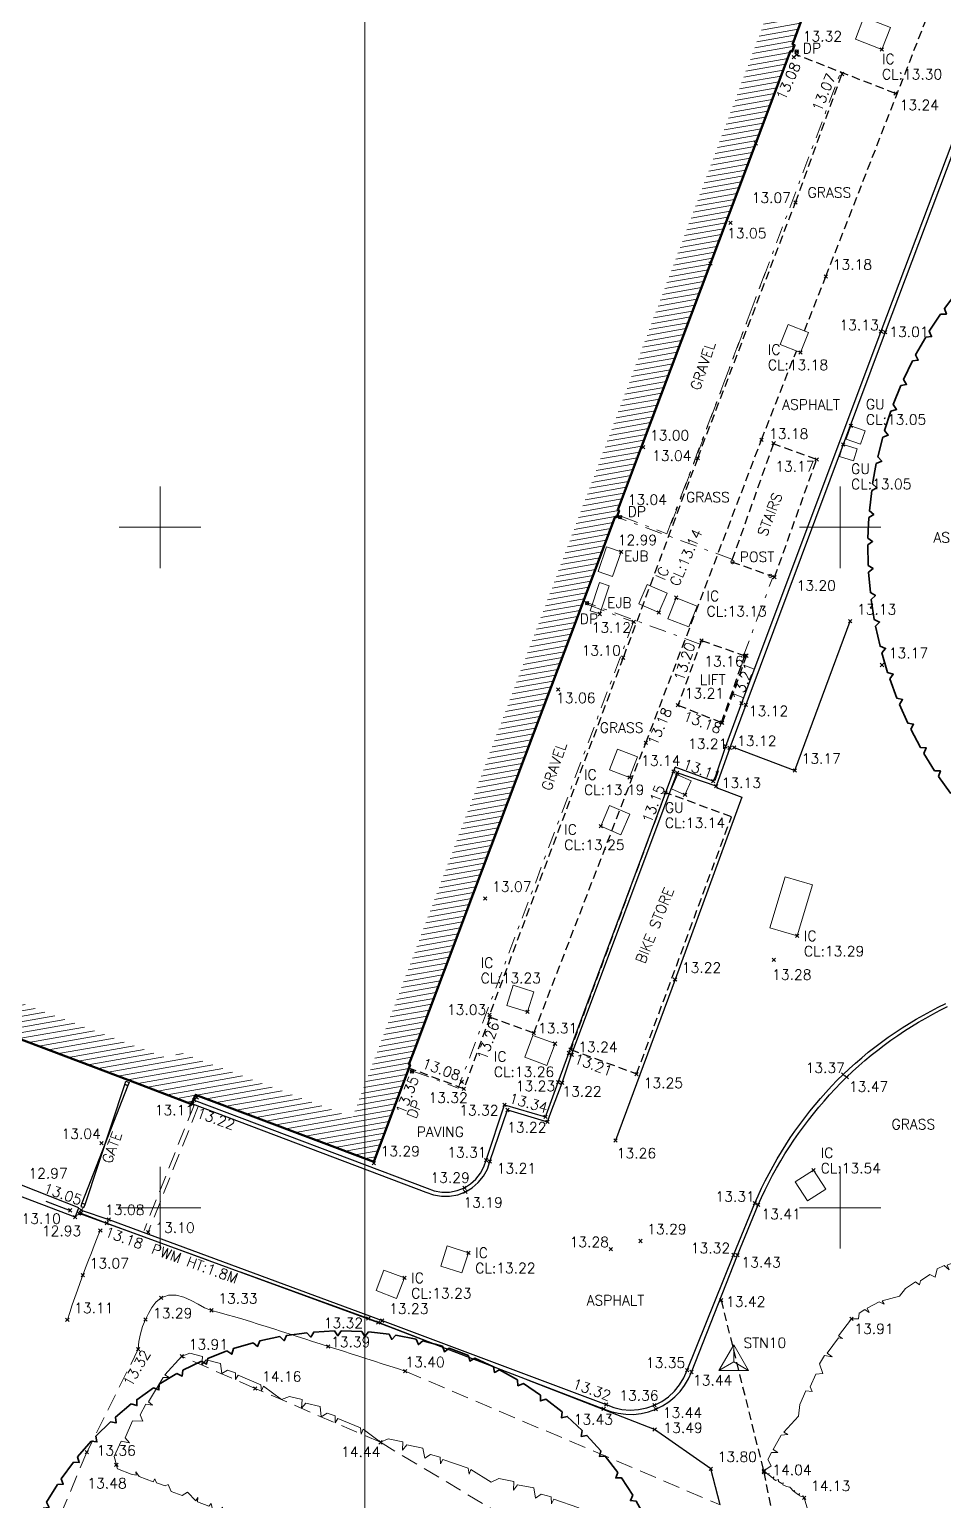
# Model space of a CAD drawing. Extents: x 521064 to 521635, y 174590 to 175241.
# Drawn here: x 521416.16 to 521443.04, y 174811.39 to 174854.63 of the extents above; entities that cross this region are included whole.
import ezdxf
from ezdxf.enums import TextEntityAlignment as Align

# ---------------------------------------------------------------- set-up
doc = ezdxf.new("R2010")
doc.units = 0
doc.header["$PDMODE"] = 3
doc.header["$PDSIZE"] = 0.05
for name, pattern in [('Centre', [7, 4, -1, 1, -1]), ('DASHDOT', [1, 0.5, -0.25, 0, -0.25]), ('DASHED', [0.75, 0.5, -0.25]), ('HIDDEN', [0.375, 0.25, -0.125])]:
    doc.linetypes.add(name, pattern=pattern)
doc.layers.get('0').update_dxf_attribs({"linetype": 'CONTINUOUS', "lineweight": 18})
for name, color, linetype, lineweight in [('I031G_SURVEY-GRID', 7, 'CONTINUOUS', 18), ('I042T_SURVEY-STA', 1, 'CONTINUOUS', 13), ('I277G_CANOPY', 30, 'DASHDOT', 18), ('I901G_TITLE-SHEET', 7, 'CONTINUOUS', 18), ('I904G_HATCHING', 62, 'CONTINUOUS', 18), ('I910T_TXT-GEN-S', 7, 'CONTINUOUS', 13), ('I917G_BUILDING', 3, 'CONTINUOUS', 50), ('I923G_SURVEY-POINT', 7, 'CONTINUOUS', 18), ('I923T_SURVEY-LEVEL', 7, 'CONTINUOUS', 13), ('I941G_TREE-VEG', 6, 'CONTINUOUS', 35), ('I952G_KERB', 5, 'CONTINUOUS', 25), ('I960G_COVER', 1, 'CONTINUOUS', 18), ('I960T_COVER-TXT', 1, 'CONTINUOUS', 13), ('I963G_SW', 200, 'DASHED', 18), ('I976G_ST-FURN', 220, 'CONTINUOUS', 18), ('I976T_ST-FURN-TXT', 220, 'CONTINUOUS', 13), ('I991G_SLOPE', 21, 'DASHED', 18), ('I995G_VEGETATION', 102, 'CONTINUOUS', 18)]:
    doc.layers.add(name, color=color, linetype=linetype, lineweight=lineweight)
for name, color, linetype in [('I280G_BLDG-FRAME', 7, 'HIDDEN'), ('I940G_SURFACE', 200, 'HIDDEN'), ('I971G_FENCE', 5, 'Centre'), ('I972G_WALL', 10, 'CONTINUOUS'), ('I973G_GATE', 20, 'CONTINUOUS'), ('I997G_ROAD_MARKING', 7, 'CONTINUOUS')]:
    doc.layers.add(name, color=color, linetype=linetype)
doc.styles.add('MONOTXT', font='simplex.shx')

# ---------------------------------------------------------------- blocks, each defined once
blk = doc.blocks.new('PT_STATION')
at = {"color": 0, "linetype": 'Continuous', "flags": 128}
for points in [[(0, 0.5), (-0.433, -0.25)], [(-0.433, -0.25), (0, 0), (0, 0.5)], [(0.433, -0.25), (0, 0.5)], [(0, 0), (0.433, -0.25)], [(-0.433, -0.25), (0.433, -0.25)]]:
    blk.add_lwpolyline(points, dxfattribs=at)
blk = doc.blocks.new('HER Vegitation')
at = {"color": 0, "linetype": 'ByBlock'}
blk.add_polyline3d([(0, 0, 0), (0.005, 0.0072, 0), (0.0165, 0.0097, 0), (0.0206, 0.0053, 0), (0.0225, 0.0112, 0), (0.0359, 0.0137, 0), (0.0437, 0.0047, 0), (0.044, 0.0119, 0), (0.0525, 0.014, 0), (0.0581, 0.0087, 0), (0.0587, 0.0131, 0), (0.0737, 0.0159, 0), (0.0762, 0.0112, 0), (0.0759, 0.0159, 0), (0.0906, 0.0128, 0), (0.094, 0.0197, 0), (0.1084, 0.0228, 0), (0.1159, 0.0175, 0), (0.1181, 0.0209, 0), (0.1293, 0.0237, 0), (0.134, 0.0206, 0), (0.1337, 0.0247, 0), (0.1518, 0.0287, 0), (0.1584, 0.0259, 0), (0.1559, 0.029, 0), (0.1618, 0.0315, 0), (0.1797, 0.035, 0), (0.1837, 0.0319, 0)], dxfattribs=at)
blk = doc.blocks.new('HEL Vegitation')
at = {"color": 0, "linetype": 'ByBlock'}
blk.add_polyline3d([(0, 0, 0), (0.0922, -0.0113, 0), (0.0935, 0.0101, 0), (0.0995, -0.0077, 0), (0.1821, -0.0154, 0), (0.1845, 0.0113, 0), (0.197, -0.0202, 0), (0.2387, -0.0214, 0), (0.2678, 0.0125, 0), (0.2868, -0.0125, 0), (0.3463, -0.0065, 0), (0.3601, 0.0113, 0), (0.3714, -0.0138, 0), (0.4361, -0.0065, 0), (0.4826, 0.015, 0), (0.5749, -0.0053, 0), (0.5749, 0.015, 0), (0.5927, -0.0089, 0), (0.6647, -0.0077, 0), (0.6659, 0.0166, 0), (0.6788, -0.0077, 0), (0.714, -0.0053, 0), (0.7306, 0.0202, 0), (0.7646, 0.0036, 0)], dxfattribs=at)

msp = doc.modelspace()

# ---------------------------------------------------------------- hatches: boundary and pattern name
at = {"layer": 'I904G_HATCHING'}
h = msp.add_hatch(dxfattribs=at)
h.set_pattern_fill('ANSI31', color=256, scale=0.05, angle=325, style=0)
h.paths.add_polyline_path([(521444.647, 174870.129), (521444.767, 174870.488), (521444.74, 174870.5), (521448.45, 174880.371), (521449.941, 174884.328), (521450.825, 174886.529), (521450.847, 174886.52), (521450.926, 174886.782), (521450.891, 174886.795), (521451.299, 174887.88), (521451.756, 174889.095), (521452.087, 174889.949), (521456.936, 174902.777), (521456.966, 174902.77), (521457.046, 174902.981), (521457.017, 174902.992), (521457.914, 174905.372), (521457.945, 174905.361), (521458.022, 174905.548), (521457.983, 174905.561), (521458.276, 174906.369), (521462.956, 174918.783), (521466.072, 174927.188), (521464.076, 174927.947), (521468.769, 174940.432, 0.955868), (521469.475, 174942.331), (521471.148, 174946.743), (521474.224, 174954.819), (521476.207, 174954.068), (521476.515, 174954.891), (521477.009, 174956.195), (521478.199, 174959.33), (521484.138, 174974.996), (521479.855, 174976.619), (521476.932, 174977.669), (521452.975, 174986.679), (521435.919, 174993.099), (521428.128, 174972.416), (521429.781, 174971.785), (521430.021, 174971.695), (521433.184, 174970.506), (521434.896, 174969.868), (521438.341, 174968.558), (521441.761, 174967.264), (521445.161, 174965.981), (521448.596, 174964.682), (521455.487, 174962.087), (521455.476, 174962.053), (521458.891, 174960.794), (521462.306, 174959.518), (521465.737, 174958.179), (521469.249, 174956.851), (521468.581, 174955.061), (521467.259, 174951.617), (521465.972, 174948.192), (521464.688, 174944.765), (521463.391, 174941.344), (521462.079, 174937.939), (521459.635, 174931.417), (521459.531, 174931.156), (521458.957, 174929.762), (521455.448, 174931.078), (521445.427, 174934.864), (521445.465, 174934.963), (521438.391, 174937.632), (521438.321, 174937.524), (521426.616, 174941.938), (521417.773, 174945.266), (521416.325, 174941.546), (521415.787, 174940.154), (521415.691, 174939.877), (521414.834, 174937.565), (521414.715, 174937.25), (521412.878, 174932.304), (521410.966, 174927.233), (521411.009, 174927.217), (521410.308, 174925.256), (521409.793, 174923.815), (521409.59, 174923.888), (521409.494, 174923.62), (521409.698, 174923.548), (521409.18, 174922.188), (521408.779, 174921.257), (521408.62, 174921.301), (521408.527, 174921.035), (521408.66, 174920.981), (521406.041, 174913.956), (521403.64, 174907.539), (521403.456, 174907.607), (521403.356, 174907.319), (521403.545, 174907.242), (521403.116, 174906.1), (521402.687, 174904.959), (521402.489, 174905.026), (521402.381, 174904.749), (521402.512, 174904.698), (521400.204, 174898.475), (521397.783, 174892.059), (521397.488, 174891.278), (521397.359, 174891.328), (521397.239, 174891.054), (521397.38, 174890.992), (521396.52, 174888.719), (521396.373, 174888.768), (521396.268, 174888.45), (521396.4, 174888.401), (521395.133, 174885.032), (521394.064, 174882.186), (521391.344, 174874.988), (521391.205, 174875.039), (521391.1, 174874.758), (521391.239, 174874.706), (521390.381, 174872.417), (521390.233, 174872.468), (521390.129, 174872.209), (521390.282, 174872.151), (521389.991, 174871.374), (521387.524, 174864.847), (521385.209, 174858.708), (521385.068, 174858.75), (521384.958, 174858.474), (521385.136, 174858.407), (521384.273, 174856.101), (521384.088, 174856.17), (521383.989, 174855.89), (521384.052, 174855.867), (521381.594, 174849.288), (521380.194, 174845.644), (521379.181, 174842.622), (521379.088, 174842.652), (521379.001, 174842.443), (521378.918, 174842.471), (521378.816, 174842.195), (521378.98, 174842.128), (521378.557, 174841.01), (521378.112, 174839.834), (521377.944, 174839.891), (521377.84, 174839.615), (521383.072, 174837.632), (521382.984, 174837.365), (521384.935, 174836.605), (521385.08, 174836.977), (521386.169, 174836.562), (521388.506, 174835.674), (521388.352, 174835.271), (521393.371, 174833.441), (521399.888, 174830.984), (521407.686, 174828.049), (521413.363, 174825.908), (521419.126, 174823.735), (521420.925, 174823.05), (521421.045, 174823.324), (521426.282, 174821.35), (521427.354, 174824.203), (521427.32, 174824.215), (521427.478, 174824.647), (521431.499, 174835.309), (521432.254, 174837.309), (521433.387, 174840.315), (521433.432, 174840.298), (521433.501, 174840.492), (521433.46, 174840.512), (521434.167, 174842.391), (521436.187, 174847.758), (521438.541, 174854), (521438.591, 174853.981), (521438.659, 174854.174), (521438.603, 174854.195), (521439.179, 174855.772), (521439.467, 174856.559), (521439.537, 174856.534), (521439.624, 174856.779), (521439.578, 174856.801), (521442.591, 174864.822), (521444.411, 174869.65), (521444.599, 174870.147)])
h.paths.add_polyline_path([(521438.717, 174857.381), (521435.251, 174848.11), (521431.729, 174838.752), (521425.657, 174822.654), (521420.511, 174824.595), (521420.393, 174824.326), (521413.716, 174826.844), (521400.241, 174831.919), (521394.66, 174834.024), (521394.785, 174834.358), (521384.508, 174838.264), (521384.366, 174837.9), (521384.23, 174837.953), (521384.32, 174838.228), (521379.294, 174840.133), (521380.232, 174842.61), (521381.135, 174845.306), (521382.53, 174848.934), (521384.99, 174855.516), (521386.144, 174858.355), (521388.459, 174864.494), (521390.927, 174871.022), (521392.331, 174874.771), (521412.215, 174927.383), (521413.816, 174931.956), (521415.653, 174936.902), (521416.719, 174939.791), (521418.346, 174943.982), (521426.264, 174941.002), (521426.263, 174941.002), (521437.969, 174936.588), (521445.074, 174933.929), (521459.59, 174928.444), (521463.016, 174937.589), (521465.624, 174944.414), (521466.908, 174947.841), (521469.518, 174954.712), (521470.534, 174957.435), (521466.09, 174959.114), (521462.656, 174960.455), (521459.241, 174961.73), (521455.839, 174963.023), (521448.948, 174965.618), (521445.514, 174966.917), (521442.114, 174968.2), (521438.696, 174969.492), (521429.424, 174973.021), (521436.502, 174991.811), (521452.622, 174985.743), (521482.836, 174974.381), (521475.623, 174955.358), (521473.644, 174956.108), (521470.213, 174947.099), (521468.539, 174942.685), (521467.833, 174940.784), (521462.789, 174927.366), (521464.79, 174926.606), (521462.019, 174919.134), (521457.341, 174906.722), (521456, 174903.131), (521451.152, 174890.302), (521449.005, 174884.68), (521444.766, 174873.426), (521443.663, 174870.5)], flags=16)

# ---------------------------------------------------------------- linework, layer by layer
at = {"layer": 'I031G_SURVEY-GRID'}
for p, q in [((521420, 174841.2), (521420, 174838.8)), ((521440, 174841.2), (521440, 174838.8)), ((521418.8, 174840), (521421.2, 174840)), ((521438.8, 174840), (521441.2, 174840)), ((521420, 174821.2), (521420, 174818.8)), ((521440, 174821.2), (521440, 174818.8)), ((521418.8, 174820), (521421.2, 174820)), ((521438.8, 174820), (521441.2, 174820))]:
    msp.add_line(p, q, dxfattribs=at)
at = {"layer": 'I277G_CANOPY'}
for points in [[(521435.037, 174840.124, 14.562), (521440.059, 174853.497, 14.558)], [(521434.907, 174839.813, 14.558), (521437.794, 174847.48, 14.565)], [(521436.81, 174839.065, 14.794), (521433.433, 174840.303, 14.814)], [(521433.575, 174840.314, 14.423), (521434.907, 174839.813, 14.558)], [(521437.146, 174836.199, 14.795), (521438.01, 174838.508, 14.784)], [(521435.906, 174836.558, 14.794), (521432.448, 174837.825, 14.815)], [(521432.595, 174837.721, 14.421), (521433.927, 174837.219, 14.557)], [(521433.927, 174837.219, 14.557), (521428.765, 174823.519, 14.561)], [(521427.432, 174824.02, 14.426), (521428.765, 174823.519, 14.561)]]:
    msp.add_polyline3d(points, dxfattribs=at)
at = {"layer": 'I280G_BLDG-FRAME'}
for points in [[(521438.071, 174838.536, 13.204), (521439.309, 174841.995, 13.173), (521438.037, 174842.45, 13.179), (521436.8, 174838.99, 13.21)], [(521434.864, 174832.206, 13.153), (521432.075, 174824.654, 13.236), (521434.015, 174823.938, 13.246), (521436.803, 174831.49, 13.163)]]:
    msp.add_polyline3d(points, close=True, dxfattribs=at)
for points in [[(521435.919, 174836.676, 13.202), (521435.23, 174834.773, 13.209)], [(521435.919, 174836.676, 13.202), (521437.195, 174836.224, 13.162)], [(521436.51, 174834.263, 13.177), (521437.195, 174836.224, 13.162)], [(521435.23, 174834.773, 13.209), (521436.51, 174834.263, 13.177)]]:
    msp.add_polyline3d(points, dxfattribs=at)
at = {"layer": 'I901G_TITLE-SHEET'}
msp.add_lwpolyline([(521634.62, 174749.428), (521426.02, 174749.428), (521426.02, 174913.628), (521634.62, 174913.628)], close=True, dxfattribs=at)
at = {"layer": 'I917G_BUILDING'}
for points in [[(521444.74, 174870.5, 13), (521444.767, 174870.488, 13), (521444.647, 174870.129, 13), (521444.599, 174870.147, 13), (521444.411, 174869.65, 13), (521442.591, 174864.822, 13.05), (521439.578, 174856.801, 13.07), (521439.624, 174856.779, 13.07), (521439.537, 174856.534, 13.07), (521439.467, 174856.559, 13.07), (521439.179, 174855.772, 13.08), (521438.603, 174854.195, 13.08), (521438.659, 174854.174, 13.08), (521438.591, 174853.981, 13.08), (521438.541, 174854, 13.08), (521437.518, 174851.287, 13.07), (521436.187, 174847.758, 13.05), (521434.167, 174842.391, 13), (521433.46, 174840.512, 13.04), (521433.501, 174840.492, 13.04), (521433.432, 174840.298, 13.04), (521433.387, 174840.315, 13.04), (521432.254, 174837.309, 13.12), (521431.499, 174835.309, 13.06)], [(521431.499, 174835.309, 13.06), (521429.204, 174829.224, 13.07), (521427.478, 174824.647, 13.08), (521427.32, 174824.215, 13.08), (521427.354, 174824.203, 13.08), (521426.282, 174821.35, 13.29), (521421.045, 174823.324, 13.1), (521420.925, 174823.05, 13.1), (521419.126, 174823.735, 13.04), (521413.363, 174825.908, 12.82), (521407.686, 174828.049, 12.49), (521399.888, 174830.984, 12.08), (521393.371, 174833.441, 11.7), (521388.352, 174835.271, 11.472)]]:
    msp.add_polyline3d(points, dxfattribs=at)
at = {"layer": 'I923G_SURVEY-POINT'}
for p in [(521441.229, 174854.043, 13.298), (521438.635, 174853.818, 13.077), (521438.721, 174853.988, 13.322), (521438.722, 174853.886, 13.338), (521440.056, 174853.324, 13.068), (521441.63, 174852.747, 13.24), (521437.518, 174851.287), (521438.686, 174849.549, 13.07), (521436.774, 174848.947, 13.051), (521436.187, 174847.758), (521439.58, 174847.373, 13.176), (521441.201, 174845.754, 13.134), (521441.322, 174845.733, 13.01), (521438.831, 174845.137, 13.184), (521440.315, 174842.984, 13.047), (521437.687, 174842.57, 13.177), (521438.045, 174842.472, 13.179), (521440.092, 174842.438, 13.045), (521434.206, 174842.354, 12.999), (521435.81, 174842.036, 13.041), (521439.309, 174841.995, 13.173), (521433.531, 174840.299, 13.035), (521433.558, 174839.277, 12.99), (521438.071, 174838.536, 13.204), (521432.557, 174837.774), (521435.174, 174837.932, 13.132), (521432.936, 174837.453, 13.134), (521433.927, 174837.219, 14.557), (521434.664, 174837.497, 13.137), (521440.294, 174837.238, 13.126), (521435.919, 174836.676, 13.202), (521433.619, 174836.168, 13.095), (521437.195, 174836.224, 13.162), (521437.241, 174836.228, 13.211), (521441.23, 174835.954, 13.165), (521431.704, 174835.232, 13.055), (521435.23, 174834.773, 13.209), (521437.095, 174834.833, 13.211), (521437.23, 174834.783, 13.121), (521436.51, 174834.263, 13.177), (521436.533, 174834.251, 13.222), (521434.283, 174833.662, 13.184), (521436.631, 174833.562, 13.209), (521436.751, 174833.515, 13.124), (521436.886, 174833.531, 13.131), (521438.667, 174832.854, 13.175), (521433.809, 174832.643, 13.19), (521435.1, 174832.824, 13.14), (521435.206, 174832.785, 13.132), (521436.269, 174832.538, 13.111), (521434.864, 174832.206, 13.153), (521435.437, 174832.138, 13.136), (521436.356, 174832.393, 13.134), (521432.963, 174831.22, 13.248), (521429.564, 174829.088, 13.07), (521438.734, 174827.991, 13.287), (521438.049, 174827.288, 13.276), (521435.144, 174826.708, 13.217), (521429.685, 174825.668, 13.029), (521429.7, 174825.603, 13.257), (521430.805, 174825.759, 13.233), (521430.991, 174825.135, 13.308), (521431.614, 174824.824, 13.263), (521432.075, 174824.654, 13.236), (521432.021, 174824.549, 13.228), (521432.104, 174824.492, 13.215), (521427.409, 174824.006, 13.352), (521434.011, 174823.928, 13.246), (521440.088, 174823.917, 13.375), (521440.191, 174823.838, 13.469), (521428.873, 174823.7, 13.076), (521428.932, 174823.499, 13.321), (521431.711, 174823.69, 13.234), (521431.82, 174823.672, 13.223), (521420.956, 174823.051, 13.108), (521421.001, 174823.161, 13.231), (521421.084, 174823.246, 13.215), (521430.131, 174823.024, 13.323), (521430.22, 174822.874, 13.22), (521431.331, 174822.674, 13.341), (521431.393, 174822.529, 13.233), (521418.278, 174821.903, 13.036), (521433.397, 174821.974, 13.263), (521426.283, 174821.313, 13.293), (521429.588, 174821.402, 13.307), (521429.701, 174821.358, 13.214), (521439.214, 174821.108, 13.535), (521428.95, 174820.59, 13.287), (521428.977, 174820.467, 13.194), (521417.354, 174819.925, 13.102), (521417.678, 174819.929, 13.057), (521437.49, 174820.133, 13.311), (521437.589, 174820.085, 13.411), (521417.5, 174819.722, 12.928), (521417.618, 174819.835, 13.053), (521417.674, 174819.846, 13.061), (521418.433, 174819.548, 13.177), (521418.495, 174819.657, 13.081), (521418.242, 174819.331, 13.078), (521419.65, 174819.284, 13.098), (521434.125, 174819.023, 13.293), (521429.068, 174818.678, 13.223), (521433.259, 174818.787, 13.283), (521436.863, 174818.612, 13.323), (521436.981, 174818.606, 13.427), (521417.728, 174818.018, 13.073), (521427.186, 174817.938, 13.227), (521420.03, 174817.351, 13.296), (521421.511, 174816.985, 13.333), (521436.5, 174817.281, 13.42), (521417.273, 174816.703, 13.111), (521419.57, 174816.715, 13.286), (521426.124, 174816.746, 13.315), (521426.417, 174816.627, 13.322), (521426.535, 174816.683, 13.229), (521440.331, 174816.734, 13.91), (521419.359, 174815.845, 13.317), (521420.641, 174815.634, 13.905), (521424.94, 174815.925, 13.393), (521427.211, 174815.198, 13.4), (521435.498, 174815.225, 13.345), (521435.629, 174815.173, 13.442), (521422.798, 174814.692, 14.157), (521433.045, 174814.094, 13.432), (521433.116, 174814.22, 13.32), (521434.542, 174814.197, 13.356), (521434.577, 174814.078, 13.445), (521434.545, 174813.486, 13.488), (521426.479, 174813.107, 14.437), (521417.846, 174812.818, 13.365), (521418.714, 174812.445, 13.484), (521436.196, 174812.33, 13.801), (521437.753, 174812.234, 14.036), (521437.755, 174812.272, 14.03), (521438.942, 174811.476, 14.131)]:
    msp.add_point(p, dxfattribs=at)
at = {"layer": 'I940G_SURFACE'}
for points in [[(521438.949, 174845.774, 13.177), (521439.58, 174847.373, 13.176), (521443.013, 174856.165, 13.295), (521445.002, 174861.167, 13.4)], [(521441.63, 174852.747, 13.24), (521438.722, 174853.886, 13.338)], [(521435.81, 174842.036, 13.041), (521438.686, 174849.549, 13.07), (521440.056, 174853.324, 13.068)], [(521437.687, 174842.57, 13.177), (521438.716, 174845.182, 13.177)], [(521430.991, 174825.135, 13.308), (521434.283, 174833.662, 13.184), (521437.687, 174842.57, 13.177)], [(521435.81, 174842.036, 13.041), (521433.619, 174836.168, 13.095), (521429.685, 174825.668, 13.029)], [(521437.241, 174836.228, 13.211), (521436.533, 174834.251, 13.222)], [(521430.991, 174825.135, 13.308), (521429.7, 174825.603, 13.257), (521428.932, 174823.499, 13.321)], [(521428.932, 174823.499, 13.321), (521427.318, 174824.106, 13.35)], [(521436.5, 174817.281, 13.42), (521437.753, 174812.234, 14.036), (521438.895, 174806.6, 14.428), (521439.516, 174800.628, 14.606), (521436.936, 174797.586, 14.569), (521434.976, 174796.124, 14.501)]]:
    msp.add_polyline3d(points, dxfattribs=at)
at = {"layer": 'I941G_TREE-VEG'}
for points in [[(521443.43, 174846.911), (521443.067, 174846.431), (521443.123, 174846.268), (521442.951, 174846.267)], [(521442.951, 174846.267), (521442.62, 174845.764), (521442.687, 174845.606), (521442.516, 174845.593)], [(521442.516, 174845.593), (521442.22, 174845.069), (521442.297, 174844.915), (521442.127, 174844.891)], [(521442.127, 174844.891), (521441.867, 174844.348), (521441.954, 174844.2), (521441.786, 174844.165)], [(521441.786, 174844.165), (521441.563, 174843.606), (521441.66, 174843.464), (521441.494, 174843.417)], [(521441.494, 174843.417), (521441.309, 174842.845), (521441.415, 174842.71), (521441.253, 174842.652)], [(521441.253, 174842.652), (521441.106, 174842.069), (521441.221, 174841.941), (521441.064, 174841.873)], [(521441.064, 174841.873), (521440.956, 174841.281), (521441.079, 174841.161), (521440.927, 174841.082)], [(521440.927, 174841.082), (521440.859, 174840.484), (521440.99, 174840.373), (521440.843, 174840.284)], [(521440.843, 174840.284), (521440.815, 174839.683), (521440.953, 174839.581), (521440.812, 174839.482)], [(521440.812, 174839.482), (521440.825, 174838.881), (521440.97, 174838.788), (521440.836, 174838.681)], [(521440.836, 174838.681), (521440.888, 174838.081), (521441.039, 174837.998), (521440.912, 174837.882)], [(521440.912, 174837.882), (521441.005, 174837.287), (521441.161, 174837.215), (521441.042, 174837.09)], [(521441.042, 174837.09), (521441.174, 174836.503), (521441.335, 174836.441), (521441.225, 174836.309)], [(521441.225, 174836.309), (521441.396, 174835.732), (521441.56, 174835.681), (521441.459, 174835.542)], [(521441.459, 174835.542), (521441.669, 174834.977), (521441.836, 174834.938), (521441.745, 174834.792)], [(521441.745, 174834.792), (521441.991, 174834.243), (521442.16, 174834.214), (521442.079, 174834.063)], [(521442.079, 174834.063), (521442.362, 174833.531), (521442.533, 174833.514), (521442.462, 174833.357)], [(521442.462, 174833.357), (521442.779, 174832.846), (521442.951, 174832.84), (521442.891, 174832.679)], [(521442.891, 174832.679), (521443.241, 174832.191), (521443.413, 174832.196), (521443.364, 174832.032)], [(521423.521, 174816.214), (521422.93, 174816.086), (521422.867, 174815.926), (521422.734, 174816.035)], [(521424.32, 174816.329), (521423.72, 174816.249), (521423.645, 174816.094), (521423.521, 174816.214)], [(521425.125, 174816.379), (521424.521, 174816.347), (521424.433, 174816.199), (521424.32, 174816.329)], [(521425.932, 174816.364), (521425.327, 174816.381), (521425.228, 174816.241), (521425.125, 174816.379)], [(521426.735, 174816.284), (521426.133, 174816.35), (521426.023, 174816.218), (521425.932, 174816.364)], [(521427.529, 174816.139), (521426.935, 174816.254), (521426.814, 174816.131), (521426.735, 174816.284)], [(521428.309, 174815.931), (521427.725, 174816.093), (521427.595, 174815.98), (521427.529, 174816.139)], [(521421.965, 174815.794), (521421.401, 174815.572), (521421.365, 174815.404), (521421.217, 174815.491)], [(521422.734, 174816.035), (521422.155, 174815.86), (521422.106, 174815.695), (521421.965, 174815.794)], [(521429.069, 174815.661), (521428.501, 174815.869), (521428.362, 174815.767), (521428.309, 174815.931)], [(521429.805, 174815.33), (521429.255, 174815.584), (521429.109, 174815.493), (521429.069, 174815.661)], [(521421.217, 174815.491), (521420.673, 174815.224), (521420.651, 174815.054), (521420.496, 174815.128)], [(521430.512, 174814.941), (521429.985, 174815.238), (521429.831, 174815.16), (521429.805, 174815.33)], [(521420.496, 174815.128), (521419.975, 174814.819), (521419.967, 174814.647), (521419.806, 174814.709)], [(521431.185, 174814.497), (521430.684, 174814.835), (521430.524, 174814.77), (521430.512, 174814.941)], [(521419.806, 174814.709), (521419.313, 174814.359), (521419.318, 174814.187), (521419.153, 174814.236)], [(521431.821, 174813.999), (521431.348, 174814.377), (521431.184, 174814.324), (521431.185, 174814.497)], [(521419.153, 174814.236), (521418.689, 174813.847), (521418.708, 174813.676), (521418.54, 174813.711)], [(521432.414, 174813.452), (521431.973, 174813.867), (521431.805, 174813.828), (521431.821, 174813.999)], [(521418.54, 174813.711), (521418.109, 174813.286), (521418.142, 174813.117), (521417.971, 174813.139)], [(521432.961, 174812.859), (521432.555, 174813.308), (521432.385, 174813.282), (521432.414, 174813.452)], [(521417.971, 174813.139), (521417.576, 174812.68), (521417.622, 174812.515), (521417.45, 174812.522)], [(521433.458, 174812.224), (521433.09, 174812.704), (521432.918, 174812.692), (521432.961, 174812.859)], [(521417.45, 174812.522), (521417.093, 174812.034), (521417.153, 174811.872), (521416.981, 174811.866)], [(521433.903, 174811.55), (521433.574, 174812.059), (521433.402, 174812.061), (521433.458, 174812.224)], [(521416.981, 174811.866), (521416.664, 174811.35), (521416.737, 174811.194), (521416.566, 174811.174)], [(521434.292, 174810.843), (521434.005, 174811.376), (521433.834, 174811.392), (521433.903, 174811.55)]]:
    msp.add_lwpolyline(points, dxfattribs=at)
at = {"layer": 'I952G_KERB'}
for points in [[(521447.133, 174861.421, 13.364), (521444.147, 174853.566, 13.187), (521441.201, 174845.754, 13.134), (521437.095, 174834.833, 13.211), (521436.631, 174833.562, 13.209), (521436.339, 174832.689, 13.13), (521436.269, 174832.538, 13.111)], [(521447.203, 174861.298, 13.266), (521444.297, 174853.601, 13.096), (521441.322, 174845.733, 13.01), (521437.23, 174834.783, 13.121), (521436.751, 174833.515, 13.124), (521436.356, 174832.393, 13.134)], [(521432.021, 174824.549, 13.228), (521435.149, 174832.954, 13.138)], [(521436.269, 174832.538, 13.111), (521435.149, 174832.954, 13.138)], [(521432.104, 174824.492, 13.215), (521435.206, 174832.785, 13.132)], [(521436.356, 174832.393, 13.134), (521435.206, 174832.785, 13.132)], [(521417.678, 174819.929, 13.057), (521418.495, 174819.657, 13.081), (521426.535, 174816.683, 13.229), (521433.116, 174814.22, 13.32), (521433.344, 174814.132, 13.326), (521433.583, 174814.076, 13.332), (521433.827, 174814.055, 13.338), (521434.071, 174814.068, 13.344), (521434.311, 174814.116, 13.35), (521434.542, 174814.197, 13.356), (521434.756, 174814.307, 13.355), (521434.953, 174814.446, 13.353), (521435.128, 174814.61, 13.351), (521435.28, 174814.798, 13.349), (521435.403, 174815.004, 13.347), (521435.498, 174815.225, 13.345), (521436.863, 174818.612, 13.323), (521437.49, 174820.133, 13.311), (521437.588, 174820.355, 13.315), (521437.691, 174820.575, 13.318), (521437.798, 174820.794, 13.321), (521437.91, 174821.01, 13.325), (521438.026, 174821.223, 13.328), (521438.146, 174821.435, 13.331), (521438.271, 174821.643, 13.335), (521438.4, 174821.849, 13.338), (521438.534, 174822.052, 13.341), (521438.671, 174822.253, 13.345), (521438.813, 174822.451, 13.348), (521438.959, 174822.645, 13.352), (521439.109, 174822.837, 13.355), (521439.262, 174823.025, 13.358), (521439.42, 174823.21, 13.362), (521439.581, 174823.392, 13.365), (521439.746, 174823.571, 13.368), (521439.915, 174823.746, 13.372), (521440.088, 174823.917, 13.375), (521440.266, 174824.087, 13.378), (521440.448, 174824.252, 13.381), (521440.634, 174824.412, 13.384), (521440.824, 174824.569, 13.387), (521441.017, 174824.721, 13.39), (521441.214, 174824.868, 13.393), (521441.413, 174825.011, 13.395), (521441.616, 174825.15, 13.398), (521441.821, 174825.285, 13.401), (521442.029, 174825.416, 13.404), (521442.24, 174825.543, 13.407), (521442.453, 174825.665, 13.41), (521442.668, 174825.783, 13.413), (521442.885, 174825.898, 13.416), (521443.105, 174826.009, 13.419)], [(521417.674, 174819.846, 13.061), (521418.433, 174819.548, 13.177), (521426.417, 174816.627, 13.322), (521433.045, 174814.094, 13.432), (521433.256, 174814.014, 13.434), (521433.474, 174813.96, 13.436), (521433.697, 174813.931, 13.438), (521433.922, 174813.929, 13.439), (521434.146, 174813.953, 13.441), (521434.365, 174814.003, 13.443), (521434.577, 174814.078, 13.445), (521434.777, 174814.177, 13.444), (521434.964, 174814.298, 13.444), (521435.136, 174814.439, 13.443), (521435.291, 174814.6, 13.443), (521435.425, 174814.778, 13.442), (521435.539, 174814.969, 13.442), (521435.629, 174815.173, 13.442), (521436.981, 174818.606, 13.427), (521437.589, 174820.085, 13.411), (521437.688, 174820.306, 13.414), (521437.792, 174820.524, 13.417), (521437.9, 174820.741, 13.42), (521438.013, 174820.955, 13.423), (521438.13, 174821.166, 13.426), (521438.251, 174821.376, 13.429), (521438.377, 174821.582, 13.432), (521438.506, 174821.787, 13.435), (521438.64, 174821.988, 13.438), (521438.778, 174822.187, 13.441), (521438.92, 174822.383, 13.444), (521439.065, 174822.576, 13.448), (521439.215, 174822.766, 13.451), (521439.369, 174822.953, 13.454), (521439.526, 174823.136, 13.457), (521439.687, 174823.317, 13.46), (521439.851, 174823.494, 13.463), (521440.02, 174823.668, 13.466), (521440.191, 174823.838, 13.469), (521440.367, 174824.005, 13.473), (521440.547, 174824.168, 13.476), (521440.73, 174824.327, 13.48), (521440.916, 174824.482, 13.484), (521441.106, 174824.633, 13.487), (521441.299, 174824.78, 13.491), (521441.495, 174824.922, 13.494), (521441.694, 174825.061, 13.498), (521441.896, 174825.196, 13.502), (521442.1, 174825.326, 13.505), (521442.307, 174825.453, 13.509), (521442.516, 174825.575, 13.513), (521442.727, 174825.694, 13.516), (521442.941, 174825.809, 13.52), (521443.156, 174825.92, 13.523)], [(521420.956, 174823.051, 13.108), (521427.812, 174820.46, 13.174), (521428.038, 174820.378, 13.178), (521428.275, 174820.337, 13.182), (521428.515, 174820.338, 13.186), (521428.752, 174820.382, 13.19), (521428.977, 174820.467, 13.194), (521429.18, 174820.589, 13.198), (521429.359, 174820.744, 13.202), (521429.509, 174820.927, 13.206), (521429.624, 174821.134, 13.21), (521429.701, 174821.358, 13.214), (521430.22, 174822.874, 13.22), (521431.393, 174822.529, 13.233), (521431.49, 174822.801, 13.238), (521431.82, 174823.672, 13.223), (521432.104, 174824.492, 13.215)], [(521421.001, 174823.161, 13.231), (521427.852, 174820.576, 13.272), (521428.065, 174820.497, 13.275), (521428.289, 174820.458, 13.278), (521428.516, 174820.461, 13.281), (521428.739, 174820.506, 13.284), (521428.95, 174820.59, 13.287), (521429.13, 174820.703, 13.291), (521429.288, 174820.845, 13.295), (521429.42, 174821.013, 13.299), (521429.521, 174821.2, 13.303), (521429.588, 174821.402, 13.307), (521430.131, 174823.024, 13.323), (521431.331, 174822.674, 13.341), (521431.395, 174822.834, 13.347), (521431.711, 174823.69, 13.234), (521432.021, 174824.549, 13.228)]]:
    msp.add_polyline3d(points, dxfattribs=at)
at = {"layer": 'I960G_COVER'}
for points in [[(521441.229, 174854.043, 13.298), (521440.447, 174854.35, 13.31), (521440.701, 174854.997, 13.307), (521441.483, 174854.691, 13.295)], [(521438.831, 174845.137, 13.184), (521438.24, 174845.371, 13.192), (521438.475, 174845.962, 13.199), (521439.066, 174845.727, 13.191)], [(521440.315, 174842.984, 13.047), (521440.176, 174842.589, 13.053), (521440.596, 174842.441, 13.058), (521440.735, 174842.836, 13.052)], [(521440.092, 174842.438, 13.045), (521440.502, 174842.307, 13.053), (521440.388, 174841.952, 13.058), (521439.979, 174842.082, 13.05)], [(521434.664, 174837.497, 13.137), (521434.079, 174837.753, 13.131), (521434.327, 174838.32, 13.124), (521434.912, 174838.064, 13.13)], [(521435.174, 174837.932, 13.132), (521434.93, 174837.315, 13.147), (521435.548, 174837.071, 13.165), (521435.792, 174837.687, 13.149)], [(521433.809, 174832.643, 13.19), (521434.044, 174833.25, 13.187), (521433.451, 174833.48, 13.136), (521433.216, 174832.874, 13.138)], [(521435.437, 174832.138, 13.136), (521435.62, 174832.546, 13.134), (521435.219, 174832.726, 13.128), (521435.036, 174832.318, 13.131)], [(521432.963, 174831.22, 13.248), (521433.552, 174830.966, 13.239), (521433.81, 174831.566, 13.234), (521433.221, 174831.82, 13.242)], [(521438.734, 174827.991, 13.287), (521439.186, 174829.488, 13.275), (521438.382, 174829.73, 13.253), (521437.93, 174828.233, 13.265)], [(521430.805, 174825.759, 13.233), (521430.202, 174825.948, 13.136), (521430.388, 174826.539, 13.095), (521430.99, 174826.349, 13.192)], [(521431.614, 174824.824, 13.263), (521431.377, 174824.186, 13.278), (521430.731, 174824.425, 13.313), (521430.967, 174825.064, 13.298)], [(521439.214, 174821.108, 13.535), (521439.575, 174820.548, 13.605), (521439.042, 174820.204, 13.597), (521438.681, 174820.765, 13.528)], [(521429.068, 174818.678, 13.223), (521428.876, 174818.085, 13.227), (521428.255, 174818.285, 13.228), (521428.447, 174818.879, 13.225)], [(521427.186, 174817.938, 13.227), (521426.583, 174818.171, 13.212), (521426.35, 174817.567, 13.216), (521426.953, 174817.334, 13.231)]]:
    msp.add_polyline3d(points, close=True, dxfattribs=at)
at = {"layer": 'I963G_SW'}
for points in [[(521420.998, 174823.02, 13.102), (521419.529, 174819.332, 13.098)], [(521421.119, 174822.972, 13.102), (521419.65, 174819.284, 13.098)]]:
    msp.add_polyline3d(points, dxfattribs=at)
at = {"layer": 'I971G_FENCE'}
for points in [[(521368.168, 174838.546, 11.484), (521372.649, 174836.806, 11.479), (521380.125, 174833.967, 11.482), (521387.613, 174831.178, 11.513), (521395.078, 174828.345, 11.888), (521402.59, 174825.516, 12.293), (521410.099, 174822.685, 12.697), (521417.354, 174819.925, 13.102)], [(521436.467, 174811.268, 13.979), (521436.196, 174812.33, 13.801), (521434.545, 174813.486, 13.488), (521426.124, 174816.746, 13.315), (521417.618, 174819.835, 13.053)]]:
    msp.add_polyline3d(points, dxfattribs=at)
at = {"layer": 'I972G_WALL'}
for p, q in [((521417.607, 174820.002, 13.05), (521415.927, 174820.663, 12.973)), ((521417.5, 174819.722, 12.928), (521417.607, 174820.002, 13.05))]:
    msp.add_line(p, q, dxfattribs=at)
msp.add_polyline3d([(521417.5, 174819.722, 12.928), (521413.572, 174821.214, 11.41), (521406.336, 174823.946, 11.356), (521398.829, 174826.794, 11.341), (521391.054, 174829.76, 11.348), (521383.865, 174832.464, 11.274), (521378.088, 174834.618, 10.747), (521372.018, 174836.906, 10.1), (521367.981, 174838.451, 9.932), (521369.418, 174842.265, 9.909)], dxfattribs=at)
at = {"layer": 'I973G_GATE', "elevation": 13.02}
msp.add_lwpolyline([(521417.794, 174820.1), (521417.7, 174820.134), (521417.666, 174820.04), (521417.76, 174820.006), (521417.794, 174820.1), (521418.96, 174823.626), (521418.993, 174823.72), (521419.088, 174823.686), (521419.054, 174823.592), (521418.96, 174823.626), (521419.054, 174823.592), (521417.7, 174820.134)], dxfattribs=at)
at = {"layer": 'I976G_ST-FURN'}
for points in [[(521433.558, 174839.277, 12.99), (521433.304, 174838.553, 13.046), (521432.88, 174838.702, 13.046), (521433.133, 174839.425, 12.99)], [(521433.208, 174838.281, 13.115), (521432.936, 174837.453, 13.134), (521432.651, 174837.547, 13.134), (521432.923, 174838.374, 13.115)]]:
    msp.add_polyline3d(points, close=True, dxfattribs=at)
for centre in [(521438.721, 174853.988, 13.322), (521433.531, 174840.299, 13.035), (521436.833, 174838.981, 13.183), (521437.948, 174838.575, 13.202), (521432.557, 174837.774), (521427.409, 174824.006, 13.352)]:
    msp.add_circle(centre, 0.05, dxfattribs=at)
at = {"layer": 'I991G_SLOPE'}
for points in [[(521417.273, 174816.703, 13.111), (521417.345, 174816.923, 13.105), (521417.419, 174817.143, 13.098), (521417.494, 174817.363, 13.092), (521417.571, 174817.581, 13.086), (521417.649, 174817.8, 13.079), (521417.728, 174818.018, 13.073), (521417.81, 174818.238, 13.074), (521417.894, 174818.458, 13.075), (521417.979, 174818.677, 13.075), (521418.065, 174818.896, 13.076), (521418.153, 174819.114, 13.077), (521418.242, 174819.331, 13.078)], [(521419.359, 174815.845, 13.317), (521419.378, 174816.07, 13.309), (521419.42, 174816.291, 13.302), (521419.484, 174816.507, 13.294), (521419.57, 174816.715, 13.286), (521419.657, 174816.893, 13.289), (521419.755, 174817.065, 13.291), (521419.877, 174817.223, 13.294), (521420.03, 174817.351, 13.296), (521420.248, 174817.434, 13.301), (521420.477, 174817.435, 13.307), (521420.702, 174817.375, 13.312), (521420.915, 174817.276, 13.317), (521421.115, 174817.164, 13.322), (521421.31, 174817.06, 13.327), (521421.511, 174816.985, 13.333), (521421.742, 174816.922, 13.337), (521421.972, 174816.858, 13.341), (521422.202, 174816.791, 13.345), (521422.432, 174816.723, 13.349), (521422.661, 174816.654, 13.353), (521422.889, 174816.583, 13.357), (521423.117, 174816.511, 13.361), (521423.345, 174816.438, 13.365), (521423.573, 174816.365, 13.369), (521423.801, 174816.292, 13.373), (521424.028, 174816.218, 13.377), (521424.256, 174816.144, 13.381), (521424.484, 174816.071, 13.385), (521424.712, 174815.998, 13.389), (521424.94, 174815.925, 13.393), (521425.167, 174815.853, 13.393), (521425.394, 174815.781, 13.394), (521425.622, 174815.709, 13.395), (521425.849, 174815.637, 13.396), (521426.076, 174815.564, 13.396), (521426.303, 174815.491, 13.397), (521426.53, 174815.418, 13.398), (521426.757, 174815.345, 13.399), (521426.984, 174815.272, 13.399), (521427.211, 174815.198, 13.4)], [(521419.359, 174815.845, 13.317), (521417.846, 174812.818, 13.365)], [(521426.479, 174813.107, 14.437), (521422.798, 174814.692, 14.157), (521420.641, 174815.634, 13.905)], [(521427.211, 174815.198, 13.4), (521436.467, 174811.268, 13.979)], [(521426.479, 174813.107, 14.437), (521434.533, 174808.291, 15.105)], [(521417.846, 174812.818, 13.365), (521415.148, 174806.37, 13.239), (521410.688, 174799.46, 13.043)]]:
    msp.add_polyline3d(points, dxfattribs=at)
at = {"layer": 'I995G_VEGETATION'}
for points, elevation in [([(521418.714, 174812.445), (521418.654, 174812.688), (521418.858, 174813.144), (521419.102, 174813.087), (521418.971, 174813.238), (521419.19, 174813.735), (521419.49, 174813.729), (521419.412, 174813.913), (521419.576, 174814.23), (521419.774, 174814.199), (521419.66, 174814.296), (521420.086, 174815.016), (521420.266, 174815.012), (521420.137, 174815.09), (521420.641, 174815.634)], 13.484), ([(521420.641, 174815.634), (521420.874, 174815.726), (521421.251, 174815.629), (521421.227, 174815.38), (521421.36, 174815.53), (521421.779, 174815.425), (521421.813, 174815.127), (521421.985, 174815.228), (521422.219, 174815.152), (521422.215, 174814.953), (521422.296, 174815.079), (521422.964, 174814.798), (521422.985, 174814.619), (521423.044, 174814.757), (521423.571, 174814.366)], 13.905), ([(521423.571, 174814.366), (521423.803, 174814.458), (521424.18, 174814.361), (521424.156, 174814.112), (521424.289, 174814.262), (521424.708, 174814.157), (521424.742, 174813.859), (521424.914, 174813.96), (521425.148, 174813.884), (521425.145, 174813.684), (521425.225, 174813.811), (521425.893, 174813.53), (521425.914, 174813.351), (521425.974, 174813.489), (521426.479, 174813.107)], 13.905), ([(521426.479, 174813.107), (521426.706, 174813.213), (521427.139, 174813.122), (521427.132, 174812.873), (521427.254, 174813.031), (521427.73, 174812.934), (521427.784, 174812.639), (521427.949, 174812.751), (521428.238, 174812.672), (521428.247, 174812.472), (521428.32, 174812.604), (521429.056, 174812.348), (521429.088, 174812.171), (521429.138, 174812.312), (521429.74, 174811.936)], 14.437), ([(521429.74, 174811.936), (521429.966, 174812.043), (521430.4, 174811.952), (521430.392, 174811.702), (521430.514, 174811.861), (521430.991, 174811.764), (521431.044, 174811.468), (521431.209, 174811.581), (521431.498, 174811.502), (521431.508, 174811.302), (521431.58, 174811.433), (521432.316, 174811.178), (521432.348, 174811), (521432.399, 174811.142), (521433, 174810.766)], 14.437)]:
    msp.add_lwpolyline(points, dxfattribs=dict(at, elevation=elevation))
at = {"layer": 'I997G_ROAD_MARKING'}
for points in [[(521436.886, 174833.531), (521438.667, 174832.854), (521440.294, 174837.238)], [(521436.349, 174832.35), (521437.113, 174832.064), (521435.144, 174826.708), (521433.397, 174821.974)]]:
    msp.add_lwpolyline(points, dxfattribs=at)

# ---------------------------------------------------------------- block references
at = {"layer": 'I042T_SURVEY-STA'}
msp.add_blockref('PT_STATION', (521436.869, 174815.469), dxfattribs=at)
at = {"layer": 'I995G_VEGETATION', "linetype": 'Continuous'}
for name, p, xscale, yscale, zscale, rotation in [('HEL Vegitation', (521444.079, 174818.708, 14.093), 5.540271050056822, 5.540271050056822, 5.540271050056822, 207.5037377750828), ('HEL Vegitation', (521440.331, 174816.734, 13.91), 6.737947134746384, 6.737947134746384, 6.737947134746384, 239.7268520328659), ('HER Vegitation', (521422.764, 174810.739, 14.115), 23.57908009276968, 23.57908009276968, 23.57908009276968, 147.3753799870655), ('HEL Vegitation', (521437.755, 174812.272, 14.03), 1.869672786235386, 1.869672786235386, 1.869672786235386, 325.8818232094952), ('HEL Vegitation', (521438.942, 174811.476, 14.131), 5.932288106051288, 5.932288106051288, 5.932288106051288, 293.2697408035667)]:
    msp.add_blockref(name, p, dxfattribs=dict(at, xscale=xscale, yscale=yscale, zscale=zscale, rotation=rotation))

# ---------------------------------------------------------------- texts
at = {"layer": 'I042T_SURVEY-STA', "style": 'MONOTXT'}
msp.add_text('STN10', height=0.3, dxfattribs=at).set_placement((521437.156, 174815.881))
at = {"layer": 'I910T_TXT-GEN-S', "style": 'MONOTXT'}
for s, p in [('GRASS', (521439.042, 174849.691)), ('ASPHALT', (521438.295, 174843.457)), ('GRASS', (521435.468, 174840.735)), ('ASPHALT', (521442.744, 174839.554)), ('LIFT', (521435.874, 174835.371)), ('GRASS', (521432.93, 174833.961)), ('GRASS', (521441.511, 174822.304)), ('PAVING', (521427.547, 174822.081)), ('ASPHALT', (521432.544, 174817.131))]:
    msp.add_text(s, height=0.3, dxfattribs=at).set_placement(p)
for s, rotation, p in [('GRAVEL', 71.3233, (521435.868, 174844.002)), ('STAIRS', 69.2277, (521437.838, 174839.707)), ('GRAVEL', 71.3233, (521431.493, 174832.233)), ('BIKE STORE', 68.3742, (521434.252, 174827.151)), ('PWM HT:1.8M', 340.1199, (521419.723, 174818.67))]:
    msp.add_text(s, height=0.3, rotation=rotation, dxfattribs=at).set_placement(p)
msp.add_text('GATE', height=0.3, rotation=70.171, dxfattribs=at).set_placement((521418.585, 174821.772), align=Align.MIDDLE)
at = {"layer": 'I923T_SURVEY-LEVEL', "style": 'MONOTXT'}
for s, p in [('13.32', (521438.9, 174854.281, 13.322)), ('CL:13.30', (521441.229, 174853.166, 13.298)), ('13.24', (521441.749, 174852.263, 13.24)), ('13.07', (521437.396, 174849.537, 13.07)), ('13.05', (521436.676, 174848.495, 13.051)), ('13.18', (521439.78, 174847.573, 13.176)), ('13.13', (521439.978, 174845.795, 13.134)), ('13.01', (521441.445, 174845.594, 13.01)), ('CL:13.18', (521437.873, 174844.623, 13.184)), ('CL:13.05', (521440.757, 174843.018, 13.047)), ('13.00', (521434.406, 174842.554, 12.999)), ('13.18', (521437.908, 174842.6, 13.179)), ('13.04', (521434.469, 174841.954, 13.041)), ('13.17', (521438.09, 174841.641, 13.173)), ('CL:13.05', (521440.322, 174841.121, 13.045)), ('13.04', (521433.75, 174840.663, 13.035)), ('12.99', (521433.459, 174839.476, 12.99)), ('13.20', (521438.717, 174838.139, 13.204)), ('CL:13.13', (521436.071, 174837.382, 13.132)), ('13.13', (521440.494, 174837.438, 13.126)), ('13.12', (521432.692, 174836.904, 13.115)), ('13.10', (521432.395, 174836.231, 13.095)), ('13.17', (521441.43, 174836.154, 13.165)), ('13.16', (521436.004, 174835.914, 13.162)), ('13.06', (521431.648, 174834.835, 13.055)), ('13.21', (521435.43, 174834.973, 13.209)), ('13.12', (521437.315, 174834.452, 13.121)), ('13.21', (521435.525, 174833.488, 13.209)), ('13.12', (521436.97, 174833.573, 13.124)), ('13.17', (521438.867, 174833.054, 13.175)), ('13.14', (521434.148, 174832.994, 13.14)), ('13.13', (521436.515, 174832.339, 13.134)), ('CL:13.19', (521432.468, 174832.133, 13.19)), ('CL:13.14', (521434.845, 174831.163, 13.136)), ('CL:13.25', (521431.886, 174830.517, 13.248)), ('13.07', (521429.764, 174829.288, 13.07)), ('CL:13.29', (521438.934, 174827.391, 13.287)), ('CL:13.23', (521429.427, 174826.602, 13.233)), ('13.22', (521435.344, 174826.908, 13.217)), ('13.28', (521438, 174826.703, 13.276)), ('13.03', (521428.435, 174825.673, 13.029)), ('13.31', (521431.114, 174825.128, 13.311)), ('13.24', (521432.297, 174824.576, 13.236)), ('13.37', (521438.983, 174823.964, 13.375)), ('CL:13.26', (521429.816, 174823.847, 13.263)), ('13.23', (521430.461, 174823.428, 13.234)), ('13.22', (521431.829, 174823.269, 13.223)), ('13.25', (521434.223, 174823.519, 13.246)), ('13.47', (521440.258, 174823.412, 13.469)), ('13.11', (521419.842, 174822.72, 13.108)), ('13.32', (521427.891, 174823.084, 13.321)), ('13.32', (521428.797, 174822.715, 13.323)), ('13.04', (521417.1, 174822.024, 13.036)), ('13.22', (521430.206, 174822.213, 13.22)), ('13.29', (521426.483, 174821.513, 13.293)), ('13.31', (521428.444, 174821.478, 13.307)), ('13.26', (521433.43, 174821.454, 13.263)), ('13.21', (521429.901, 174821.007, 13.214)), ('CL:13.54', (521439.428, 174821.014, 13.535)), ('12.97', (521416.127, 174820.863, 12.973)), ('13.29', (521427.951, 174820.735, 13.287)), ('13.31', (521436.333, 174820.181, 13.311)), ('13.08', (521418.383, 174819.788, 13.081)), ('13.19', (521428.922, 174820.006, 13.194)), ('13.41', (521437.686, 174819.665, 13.411)), ('13.10', (521415.924, 174819.529, 13.102)), ('13.10', (521419.86, 174819.265, 13.098)), ('13.29', (521434.325, 174819.223, 13.293)), ('12.93', (521416.524, 174819.17, 12.928)), ('13.28', (521432.043, 174818.843, 13.283)), ('13.32', (521435.608, 174818.666, 13.323)), ('13.07', (521417.928, 174818.218, 13.073)), ('CL:13.22', (521429.268, 174818.078, 13.223)), ('13.43', (521437.098, 174818.248, 13.427)), ('13.33', (521421.711, 174817.185, 13.333)), ('CL:13.23', (521427.386, 174817.338, 13.227)), ('13.42', (521436.645, 174817.093, 13.42)), ('13.11', (521417.473, 174816.903, 13.111)), ('13.29', (521419.792, 174816.752, 13.286)), ('13.23', (521426.735, 174816.883, 13.229)), ('13.32', (521424.813, 174816.464, 13.315)), ('13.91', (521440.416, 174816.292, 13.91)), ('13.91', (521420.841, 174815.834, 13.905)), ('13.39', (521425.028, 174815.907, 13.393)), ('13.40', (521427.213, 174815.315, 13.4)), ('14.16', (521422.998, 174814.892, 14.157)), ('13.35', (521434.286, 174815.295, 13.345)), ('13.44', (521435.671, 174814.78, 13.442)), ('13.36', (521433.504, 174814.333, 13.356)), ('13.43', (521432.162, 174813.63, 13.432)), ('13.44', (521434.785, 174813.828, 13.445)), ('13.49', (521434.801, 174813.382, 13.488)), ('13.36', (521418.131, 174812.717, 13.365)), ('14.44', (521425.322, 174812.676, 14.437)), ('13.80', (521436.396, 174812.53, 13.801)), ('14.04', (521438.005, 174812.145, 14.036)), ('13.48', (521417.86, 174811.754, 13.484)), ('14.13', (521439.142, 174811.676, 14.131))]:
    msp.add_text(s, height=0.3, dxfattribs=at).set_placement(p)
for s, rotation, p in [('13.08', 65.8716, (521438.376, 174852.525, 13.077)), ('13.07', 67.2296, (521439.435, 174852.192, 13.068)), ('CL:13.14', 66.4253, (521435.246, 174838.239, 13.137)), ('13.20', 72.2996, (521435.391, 174835.455, 13.202)), ('13.21', 69.969, (521437.093, 174834.866, 13.211)), ('13.18', 66.3244, (521434.598, 174833.555, 13.184)), ('13.18', 339.6384, (521435.355, 174834.33, 13.177)), ('13.11', 339.4986, (521435.346, 174832.925, 13.111)), ('13.15', 69.3411, (521434.446, 174831.278, 13.153)), ('13.26', 70.3462, (521429.596, 174824.314, 13.257)), ('13.08', 340.0169, (521427.675, 174824.125, 13.076)), ('13.21', 339.5505, (521432.149, 174824.264, 13.215)), ('13.35', 68.7495, (521427.199, 174822.72, 13.352)), ('13.34', 344.3417, (521430.239, 174823.093, 13.341)), ('13.22', 340.56, (521421.044, 174822.666, 13.215)), ('13.05', 340.6022, (521416.545, 174820.453, 13.053)), ('13.18', 340.0744, (521418.347, 174819.17, 13.177)), ('13.32', 59.8987, (521419.153, 174814.712, 13.317)), ('13.32', 340.4764, (521432.102, 174814.704, 13.32))]:
    msp.add_text(s, height=0.3, rotation=rotation, dxfattribs=at).set_placement(p)
at = {"layer": 'I960T_COVER-TXT', "style": 'MONOTXT'}
for s, p in [('IC', (521441.229, 174853.616)), ('IC', (521437.873, 174845.073)), ('GU', (521440.757, 174843.468)), ('GU', (521440.322, 174841.571)), ('IC', (521436.071, 174837.832)), ('IC', (521432.468, 174832.583)), ('GU', (521434.845, 174831.613)), ('IC', (521431.886, 174830.967)), ('IC', (521438.934, 174827.841)), ('IC', (521429.427, 174827.052)), ('IC', (521429.816, 174824.297)), ('IC', (521439.428, 174821.464)), ('IC', (521429.268, 174818.528)), ('IC', (521427.386, 174817.788))]:
    msp.add_text(s, height=0.3, dxfattribs=at).set_placement(p)
msp.add_text('IC', height=0.3, rotation=66.4253, dxfattribs=at).set_placement((521434.834, 174838.419))
at = {"layer": 'I976T_ST-FURN-TXT', "style": 'MONOTXT'}
for s, p in [('DP', (521438.9, 174853.931)), ('DP', (521433.75, 174840.313)), ('EJB', (521433.642, 174839.005)), ('POST', (521437.047, 174838.982)), ('EJB', (521433.148, 174837.633)), ('DP', (521432.343, 174837.161))]:
    msp.add_text(s, height=0.3, dxfattribs=at).set_placement(p)
msp.add_text('DP', height=0.3, rotation=68.7495, dxfattribs=at).set_placement((521427.525, 174822.593))

doc.saveas('drawing.dxf')
